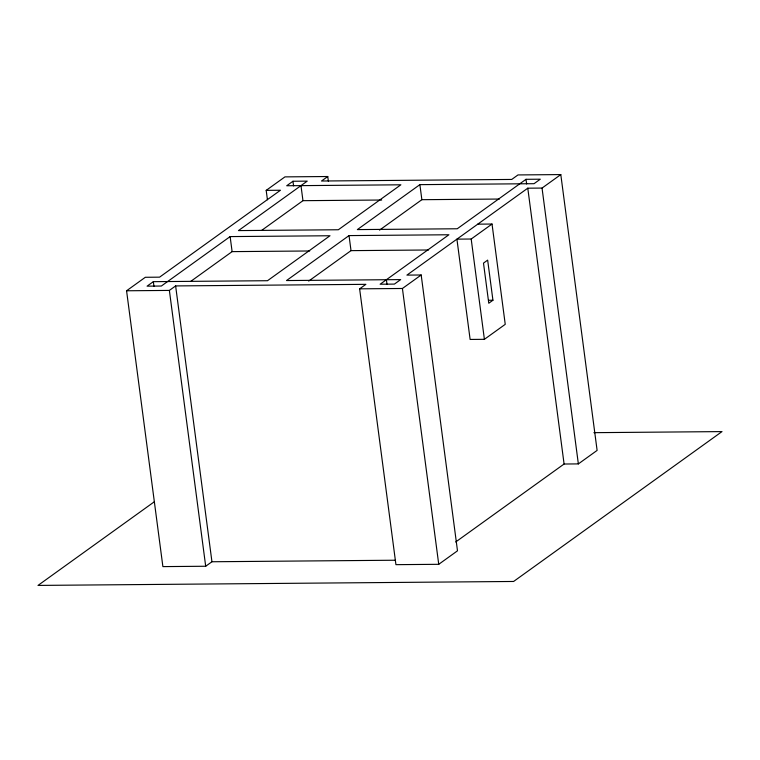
<?xml version="1.0" encoding="UTF-8"?>
<svg xmlns="http://www.w3.org/2000/svg" width="760" height="760" viewBox="0 0 760 760"><rect width="100%" height="100%" fill="white"/><g stroke="black" fill="none" stroke-linecap="round" stroke-linejoin="round"><path stroke-width="1.14" d="M395.095 560.225L211.945 561.754L205.694 566.247L162.887 566.608L126.568 290.776L145.321 277.286L159.59 277.162L280.459 190.247L266.19 190.361L267.434 199.756M266.19 190.361L284.952 176.88L327.75 176.519L328.367 181.213M153.339 281.666L147.089 286.159L161.357 286.035L230.128 236.588L330.001 235.752L267.491 280.716L153.339 281.666L153.947 286.292M292.961 181.25L286.71 185.754L400.862 184.803L338.342 229.757L238.459 230.593L307.23 181.136L292.961 181.25L293.578 185.886M126.568 290.776L169.375 290.415L175.626 285.922L365.873 284.335L359.623 288.838L395.931 564.661L438.738 564.309L457.491 550.819L421.183 274.987L406.913 275.11L527.782 188.185L542.042 188.071L560.804 174.582L597.113 450.414L578.36 463.904L564.091 464.018L455.696 541.975M327.75 176.519L321.499 181.013L511.746 179.436L517.997 174.933L560.804 174.582M190.75 281.371L232.113 251.626L309.662 250.98M261.601 230.423L302.964 200.678L381.691 200.023M349.03 235.59L286.51 280.554L400.662 279.604L394.402 284.098L380.142 284.221L448.903 234.764L349.03 235.59L351.015 250.638L308.693 281.077M419.881 184.642L357.361 229.596L457.244 228.769L526.015 179.312L540.284 179.198L534.033 183.692L419.881 184.642L421.866 199.69L379.544 230.118M359.623 288.838L402.42 288.477L421.183 274.987M471.19 239.02L492.033 224.038L505.238 324.339L484.395 339.321L470.126 339.445L456.921 239.143L471.19 239.02L484.395 339.321M154.204 501.856L38 585.418L513.608 581.466L722 431.594L593.902 432.668M492.936 300.238L488.775 303.24L483.493 263.122L487.654 260.12L492.936 300.238L488.547 300.276M421.866 199.69L499.415 199.044M477.764 224.152L492.033 224.038M351.015 250.638L428.564 249.992M542.042 188.071L578.36 463.904M527.782 188.185L564.091 464.018M526.015 179.312L526.623 183.948M402.42 288.477L438.738 564.309M386.394 279.727L387.001 284.354M300.979 185.63L302.964 200.678M230.128 236.588L232.113 251.626M175.626 285.922L211.945 561.754M169.375 290.415L205.694 566.247"/></g></svg>
